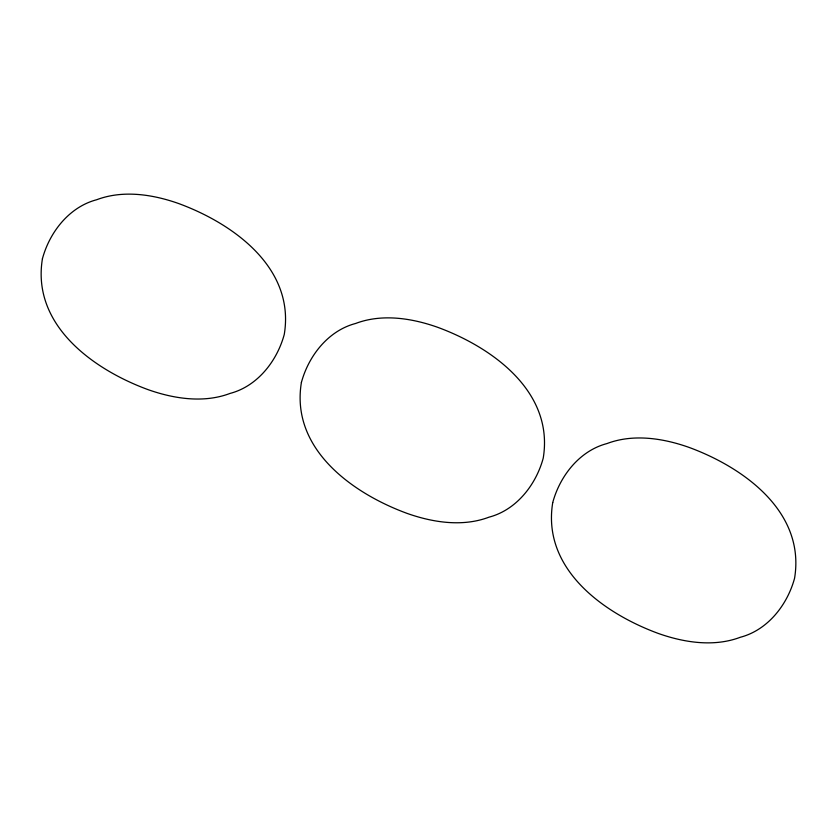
<?xml version="1.0" encoding="UTF-8"?>
<svg xmlns="http://www.w3.org/2000/svg" width="837" height="837" viewBox="0 0 837 837"><rect width="100%" height="100%" fill="white"/><g stroke="black" fill="none" stroke-linecap="round" stroke-linejoin="round"><path stroke-width="1.26" d="M42.425 258.759C31.45 325.143 93.305 369.556 148.128 389.665C174.033 398.82 203.789 403.371 230.029 393.432C257.503 386.244 277.11 360.946 284.266 334.423C295.252 268.028 233.387 223.615 178.563 203.506C152.658 194.351 122.903 189.8 96.673 199.74C69.189 206.927 49.582 232.226 42.425 258.759M301.393 382.488C290.408 448.873 352.262 493.286 407.096 513.395C432.991 522.55 462.756 527.111 488.986 517.172C516.471 509.974 536.067 484.675 543.223 458.153C554.209 391.768 492.355 347.355 437.521 327.246C411.626 318.091 381.86 313.53 355.631 323.469C328.146 330.657 308.55 355.966 301.393 382.488M552.734 502.577C541.748 568.972 603.613 613.385 658.437 633.494C684.342 642.649 714.097 647.2 740.327 637.26C767.811 630.073 787.418 604.774 794.575 578.241C805.55 511.857 743.695 467.444 688.872 447.335C662.967 438.18 633.211 433.629 606.971 443.568C579.497 450.756 559.89 476.054 552.734 502.577"/></g></svg>
